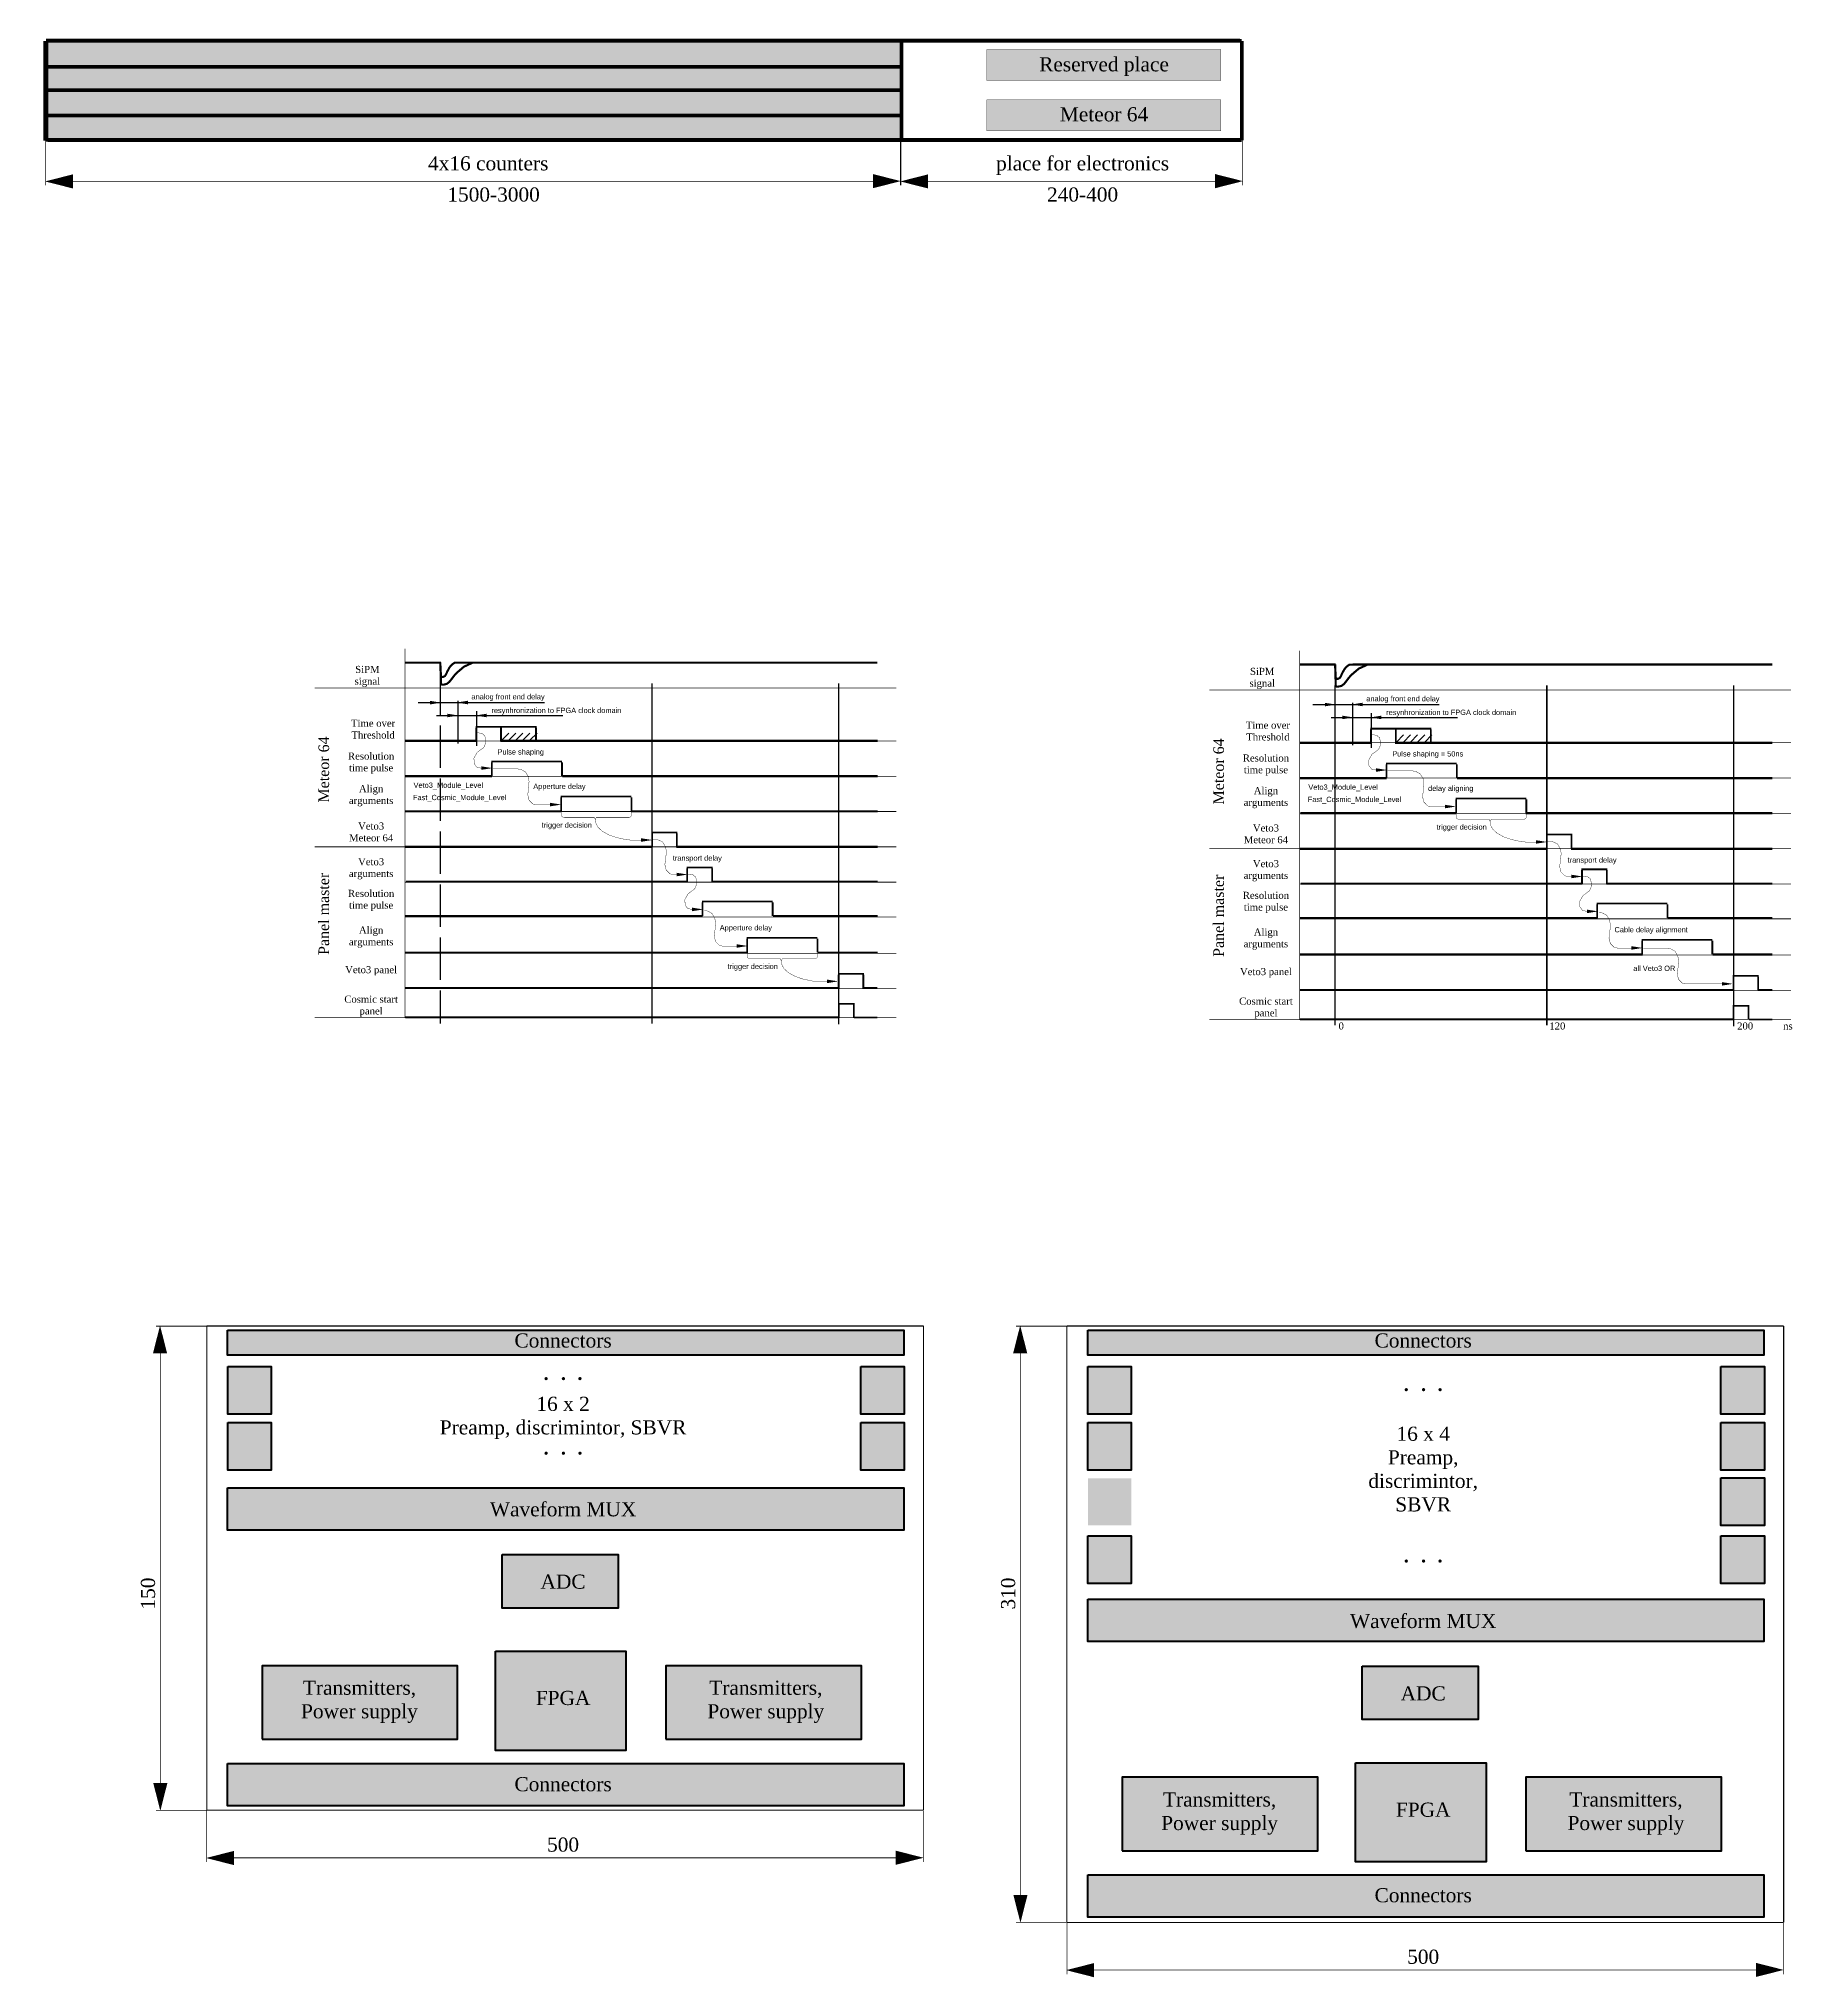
# Model space of a CAD drawing. Header units: millimetres. Extents: x 157 to 1170, y 44 to 592.
# Drawn here: x 673 to 1170, y 44 to 592 of the extents above; entities that cross this region are included whole.
import ezdxf

# ---------------------------------------------------------------- set-up
doc = ezdxf.new("R2010")
doc.units = ezdxf.units.MM
doc.linetypes.add('ACAD_ISO02W100', pattern=[15, 12, -3])
doc.linetypes.add('HIDDEN', pattern=[0.375, 0.25, -0.125])
doc.layers.add('1', color=5, linetype='HIDDEN')
doc.layers.add('2', color=1, linetype='Continuous')

msp = doc.modelspace()

# ---------------------------------------------------------------- hatches: boundary and pattern name
at = {"lineweight": 100}
for color, points in [(2, [(917.5, 591.6), (675.63, 591.6), (675.63, 584.59), (917.5, 584.59)]), (70, [(918.18, 226.71), (726.78, 226.71), (726.78, 219.62), (918.18, 219.62)]), (70, [(1161.64, 219.62), (1161.64, 226.71), (970.25, 226.71), (970.25, 219.62)]), (256, [(816.94, 213.44, 1), (816.94, 212.48, 1)]), (256, [(821.84, 213.44, 1), (821.84, 212.48, 1)]), (256, [(826.52, 213.44, 1), (826.52, 212.48, 1)]), (256, [(1060.41, 210.31, 1), (1060.41, 209.35, 1)]), (256, [(1065.3, 210.31, 1), (1065.3, 209.35, 1)]), (256, [(1069.98, 210.31, 1), (1069.98, 209.35, 1)]), (256, [(816.94, 192.33, 1), (816.94, 191.37, 1)]), (256, [(821.84, 192.33, 1), (821.84, 191.37, 1)]), (256, [(826.52, 192.33, 1), (826.52, 191.37, 1)]), (256, [(1060.41, 161.79, 1), (1060.41, 160.83, 1)]), (256, [(1065.3, 161.79, 1), (1065.3, 160.83, 1)]), (256, [(1069.98, 161.79, 1), (1069.98, 160.83, 1)]), (132, [(918.18, 92.05), (918.18, 104.04), (726.78, 104.04), (726.78, 92.05)]), (132, [(1161.64, 60.49), (1161.64, 72.47), (970.25, 72.47), (970.25, 60.49)])]:
    msp.add_hatch(color=color, dxfattribs=at).paths.add_polyline_path(points)
h = msp.add_hatch(color=3, dxfattribs=at)
h.paths.add_polyline_path([(1007.96, 574.97), (941.66, 574.95), (941.66, 566.18), (1007.96, 566.18)])
h.paths.add_polyline_path([(1007.96, 589.21), (941.66, 589.19), (941.66, 580.41), (1007.96, 580.41)])
h = msp.add_hatch(color=2, dxfattribs=at)
h.paths.add_polyline_path([(917.5, 577.71), (917.5, 584.07), (675.63, 584.07), (675.63, 577.71)])
h.paths.add_polyline_path([(675.63, 577.5), (675.63, 570.7), (917.5, 570.7), (917.5, 577.5)])
h.paths.add_polyline_path([(675.63, 570.46), (675.63, 563.62), (917.5, 563.62), (917.5, 570.46)])
h = msp.add_hatch(color=3, dxfattribs=at)
h.paths.add_polyline_path([(726.81, 202.91), (739.11, 202.91), (739.11, 216.38), (726.81, 216.38)])
h.paths.add_polyline_path([(739.11, 187.06), (739.11, 200.53), (726.81, 200.53), (726.81, 187.06)])
h.paths.add_polyline_path([(906.02, 187.06), (918.31, 187.06), (918.31, 200.53), (906.02, 200.53)])
h.paths.add_polyline_path([(918.31, 202.91), (918.31, 216.38), (906.02, 216.38), (906.02, 202.91)])
h = msp.add_hatch(color=3, dxfattribs=at)
h.paths.add_polyline_path([(982.57, 216.38), (970.28, 216.38), (970.28, 202.91), (982.57, 202.91)])
h.paths.add_polyline_path([(982.57, 200.53), (970.28, 200.53), (970.28, 187.06), (982.57, 187.06)])
h.paths.add_polyline_path([(982.57, 184.76), (970.28, 184.76), (970.28, 171.42), (982.57, 171.42)])
h.paths.add_polyline_path([(982.57, 168.44), (970.28, 168.44), (970.28, 154.98), (982.57, 154.98)])
h.paths.add_polyline_path([(1161.78, 216.38), (1149.48, 216.38), (1149.48, 202.91), (1161.78, 202.91)])
h.paths.add_polyline_path([(1161.78, 200.53), (1149.48, 200.53), (1149.48, 187.06), (1161.78, 187.06)])
h.paths.add_polyline_path([(1161.78, 184.76), (1149.48, 184.76), (1149.48, 171.42), (1161.78, 171.42)])
h.paths.add_polyline_path([(1161.78, 168.44), (1149.48, 168.44), (1149.48, 154.98), (1161.78, 154.98)])
h = msp.add_hatch(color=2, dxfattribs=at)
h.paths.add_polyline_path([(918.18, 170.1), (918.18, 182.09), (726.78, 182.09), (726.78, 170.1)])
h.paths.add_polyline_path([(804.48, 163.16), (804.48, 148.02), (837.32, 148.02), (837.32, 163.16)])
h = msp.add_hatch(color=2, dxfattribs=at)
h.paths.add_polyline_path([(1161.64, 138.54), (1161.64, 150.52), (970.25, 150.52), (970.25, 138.54)])
h.paths.add_polyline_path([(1047.94, 131.6), (1047.94, 116.46), (1080.79, 116.46), (1080.79, 131.6)])
h = msp.add_hatch(color=211, dxfattribs=at)
h.paths.add_polyline_path([(791.9, 110.86), (791.9, 131.68), (736.56, 131.68), (736.56, 110.86)])
h.paths.add_polyline_path([(839.54, 107.7), (839.54, 135.77), (802.58, 135.77), (802.58, 107.7)])
h.paths.add_polyline_path([(850.83, 131.68), (850.83, 110.86), (906.17, 110.86), (906.17, 131.68)])
h = msp.add_hatch(color=211, dxfattribs=at)
h.paths.add_polyline_path([(1035.36, 79.3), (1035.36, 100.11), (980.03, 100.11), (980.03, 79.3)])
h.paths.add_polyline_path([(1083, 76.13), (1083, 104.2), (1046.05, 104.2), (1046.05, 76.13)])
h.paths.add_polyline_path([(1094.29, 100.11), (1094.29, 79.3), (1149.63, 79.3), (1149.63, 100.11)])

# ---------------------------------------------------------------- linework, layer by layer
for p, q in [((806.36, 395.72), (804.36, 393.72)), ((806.36, 393.72), (808.36, 395.72)), ((810.36, 395.72), (808.36, 393.72)), ((810.36, 393.72), (812.36, 395.72)), ((814.36, 395.72), (812.36, 393.72)), ((1059.63, 395.17), (1057.63, 393.17)), ((1059.63, 393.17), (1061.63, 395.17)), ((1063.63, 395.17), (1061.63, 393.17)), ((1063.63, 393.17), (1065.63, 395.17)), ((1067.63, 395.17), (1065.63, 393.17))]:
    msp.add_line(p, q)
for points, const_width in [([(675.17, 591.63), (675.17, 563.38)], 1), ([(675.39, 591.75), (1013.39, 591.75)], 1), ([(675.51, 591.61), (675.51, 563.37)], 1), ([(675.87, 591.66), (1013.86, 591.66)], 1), ([(917.52, 591.63), (917.52, 563.38)], 1), ([(1013.86, 591.66), (1013.86, 563.51)], 1), ([(675.05, 584.32), (917.86, 584.32)], 1), ([(675.05, 577.71), (917.86, 577.71)], 1), ([(675.05, 570.55), (917.86, 570.55)], 1), ([(941.66, 574.95), (1007.96, 574.97), (1007.96, 566.18), (941.66, 566.18), (941.66, 574.95)], 0.1), ([(675.32, 565.19), (675.32, 550.72)], 0.2), ([(917.25, 565.19), (917.25, 550.72)], 0.2), ([(917.37, 565.19), (917.37, 550.72)], 0.2), ([(1014.1, 565.19), (1014.1, 550.72)], 0.2), ([(675.39, 563.64), (1013.39, 563.64)], 1), ([(675.87, 563.51), (1013.86, 563.51)], 1), ([(911.16, 551.93), (677, 551.93)], 0.2), ([(1008.06, 551.93), (919.05, 551.93)], 0.2), ([(1134.27, 334.83), (1127.5, 334.83)], 0.1), ([(1143.47, 324.7), (1150.71, 324.7)], 0.1), ([(720.97, 227.81), (706.5, 227.81)], 0.2), ([(707.72, 97.68), (707.72, 226.13)], 0.2), ([(964.44, 227.81), (949.97, 227.81)], 0.2), ([(951.18, 63.52), (951.18, 226.13)], 0.2), ([(720.97, 90.69), (706.5, 90.69)], 0.2), ([(720.87, 90.57), (720.87, 76.1)], 0.2), ([(923.7, 90.57), (923.7, 76.1)], 0.2), ([(916.87, 77.31), (722.56, 77.31)], 0.2), ([(964.44, 59.02), (949.97, 59.02)], 0.2), ([(964.34, 58.82), (964.34, 44.35)], 0.2), ([(1167.17, 58.82), (1167.17, 44.35)], 0.2), ([(1160.34, 45.56), (966.02, 45.56)], 0.2)]:
    msp.add_lwpolyline(points, dxfattribs=dict(at, const_width=const_width))
for points in [[(675.63, 591.6), (917.5, 591.6), (917.5, 584.51), (675.63, 584.51)], [(675.63, 584.59), (917.5, 584.59), (917.5, 577.51), (675.63, 577.51)], [(675.63, 577.71), (917.5, 577.71), (917.5, 570.62), (675.63, 570.62)], [(675.63, 570.7), (917.5, 570.7), (917.5, 563.62), (675.63, 563.62)], [(726.81, 216.38), (739.11, 216.38), (739.11, 202.91), (726.81, 202.91)], [(906.02, 216.38), (918.31, 216.38), (918.31, 202.91), (906.02, 202.91)], [(970.28, 216.38), (982.57, 216.38), (982.57, 202.91), (970.28, 202.91)], [(1149.48, 216.38), (1161.78, 216.38), (1161.78, 202.91), (1149.48, 202.91)], [(726.81, 200.53), (739.11, 200.53), (739.11, 187.06), (726.81, 187.06)], [(906.02, 200.53), (918.31, 200.53), (918.31, 187.06), (906.02, 187.06)], [(970.28, 200.53), (982.57, 200.53), (982.57, 187.06), (970.28, 187.06)], [(1149.48, 200.53), (1161.78, 200.53), (1161.78, 187.06), (1149.48, 187.06)], [(1149.48, 184.88), (1161.78, 184.88), (1161.78, 171.42), (1149.48, 171.42)], [(970.28, 168.44), (982.57, 168.44), (982.57, 154.98), (970.28, 154.98)], [(1149.48, 168.44), (1161.78, 168.44), (1161.78, 154.98), (1149.48, 154.98)]]:
    msp.add_lwpolyline(points, close=True, dxfattribs=at)
at = {"color": 3, "lineweight": 100, "const_width": 0.1}
msp.add_lwpolyline([(941.66, 589.19), (1007.96, 589.21), (1007.96, 580.41), (941.66, 580.41), (941.66, 589.19)], dxfattribs=at)
at = {"lineweight": 100}
for points in [[(683, 551.87, 4, 0.1, 0), (675.33, 551.87, 0.1, 0.1, 0)], [(909.46, 551.95, 4, 0.1, 0), (917.13, 551.95, 0.1, 0.1, 0)], [(925.06, 551.87, 4, 0.1, 0), (917.39, 551.87, 0.1, 0.1, 0)], [(1006.31, 551.95, 4, 0.1, 0), (1013.98, 551.95, 0.1, 0.1, 0)], [(707.66, 220.13, 4, 0.1, 0), (707.66, 227.8, 0.1, 0.1, 0)], [(951.13, 220.13, 4, 0.1, 0), (951.13, 227.8, 0.1, 0.1, 0)], [(707.74, 98.48, 4, 0.1, 0), (707.74, 90.81, 0.1, 0.1, 0)], [(728.56, 77.26, 4, 0.1, 0), (720.89, 77.26, 0.1, 0.1, 0)], [(915.92, 77.33, 4, 0.1, 0), (923.59, 77.33, 0.1, 0.1, 0)], [(951.2, 66.8, 4, 0.1, 0), (951.2, 59.13, 0.1, 0.1, 0)], [(972.02, 45.51, 4, 0.1, 0), (964.35, 45.51, 0.1, 0.1, 0)], [(1159.38, 45.58, 4, 0.1, 0), (1167.05, 45.58, 0.1, 0.1, 0)]]:
    msp.add_lwpolyline(points, format="xyseb", dxfattribs=at)
for points, const_width in [([(776.97, 315.13), (776.97, 419.56)], 0.2), ([(1030.25, 314.58), (1030.25, 419.01)], 0.2), ([(751.42, 408.46), (916.04, 408.46)], 0.2), ([(1004.7, 407.91), (1169.32, 407.91)], 0.2), ([(797.19, 395.82), (798.72, 395.65), (799.6, 394.92), (799.91, 393.04), (799.29, 391.61), (797.43, 390.24), (796.51, 388.61), (796.58, 387.05), (797.3, 386.05), (798.45, 385.8), (799.75, 385.8)], 0.1), ([(1050.47, 395.27), (1052, 395.1), (1052.88, 394.37), (1053.19, 392.49), (1052.57, 391.06), (1050.71, 389.69), (1049.79, 388.06), (1049.86, 386.5), (1050.58, 385.5), (1051.73, 385.25), (1053.03, 385.25)], 0.1), ([(776.97, 393.5), (916.04, 393.5)], 0.2), ([(1030.25, 392.95), (1169.32, 392.95)], 0.2), ([(808.9, 385.56), (809.99, 385.32), (811.09, 384.69), (811.9, 383.35), (812.11, 382.07), (812.01, 380.25), (811.74, 378.27), (812.11, 376.72), (813.18, 375.64), (814.09, 375.43), (818.11, 375.43)], 0.1), ([(1062.18, 385.01), (1063.27, 384.77), (1064.37, 384.14), (1065.18, 382.8), (1065.39, 381.52), (1065.28, 379.7), (1065.02, 377.72), (1065.39, 376.17), (1066.46, 375.09), (1067.37, 374.88), (1071.38, 374.88)], 0.1), ([(776.97, 383.5), (916.04, 383.5)], 0.2), ([(1030.25, 382.95), (1169.32, 382.95)], 0.2), ([(776.97, 373.5), (916.04, 373.5)], 0.2), ([(830.85, 371.29), (830.86, 371.29), (831.08, 370.03), (831.66, 369), (832.81, 367.94), (834.78, 366.84), (836.92, 366.12), (839.57, 365.54), (841.49, 365.35), (842.87, 365.4), (843.94, 365.4)], 0.1), ([(1030.25, 372.95), (1169.32, 372.95)], 0.2), ([(1084.13, 370.74), (1084.14, 370.74), (1084.35, 369.48), (1084.93, 368.45), (1086.09, 367.39), (1088.06, 366.29), (1090.2, 365.57), (1092.85, 364.99), (1094.77, 364.8), (1096.14, 364.85), (1097.22, 364.85)], 0.1), ([(751.42, 363.5), (916.04, 363.5)], 0.2), ([(846.99, 365.69), (848.53, 365.52), (849.91, 364.9), (850.71, 363.56), (850.98, 362.27), (850.82, 360.45), (850.55, 358.47), (850.93, 356.92), (852, 355.85), (852.91, 355.64), (853.98, 355.64)], 0.1), ([(1004.7, 362.95), (1169.32, 362.95)], 0.2), ([(1100.27, 365.14), (1101.8, 364.97), (1103.19, 364.35), (1103.99, 363.01), (1104.26, 361.72), (1104.1, 359.9), (1103.83, 357.92), (1104.2, 356.37), (1105.28, 355.3), (1106.19, 355.09), (1107.26, 355.09)], 0.1), ([(776.97, 353.5), (916.04, 353.5)], 0.2), ([(856.9, 355.81), (858.43, 355.64), (859.31, 354.91), (859.62, 353.04), (859, 351.6), (857.14, 350.23), (856.22, 348.61), (856.28, 347.05), (857.01, 346.05), (858.15, 345.8), (859.45, 345.8)], 0.1), ([(1030.25, 352.95), (1169.32, 352.95)], 0.2), ([(1110.18, 355.26), (1111.71, 355.09), (1112.59, 354.36), (1112.9, 352.49), (1112.27, 351.05), (1110.42, 349.68), (1109.5, 348.06), (1109.56, 346.5), (1110.29, 345.5), (1111.43, 345.25), (1112.73, 345.25)], 0.1), ([(776.97, 343.67), (916.04, 343.67)], 0.2), ([(861.68, 345.53), (862.76, 345.29), (863.87, 344.66), (864.68, 343.32), (864.89, 342.04), (864.78, 340.22), (864.52, 338.24), (864.89, 336.69), (865.96, 335.62), (866.87, 335.4), (870.88, 335.4)], 0.1), ([(1030.25, 343.12), (1169.32, 343.12)], 0.2), ([(1114.96, 344.98), (1116.04, 344.74), (1117.15, 344.11), (1117.95, 342.77), (1118.17, 341.49), (1118.06, 339.67), (1117.79, 337.69), (1118.17, 336.14), (1119.24, 335.07), (1120.15, 334.85), (1124.16, 334.85)], 0.1), ([(1134.27, 334.83), (1135.36, 334.58), (1136.46, 333.96), (1137.27, 332.62), (1137.48, 331.34), (1137.37, 329.52), (1137.11, 327.53), (1137.48, 325.98), (1138.55, 324.91), (1139.46, 324.7), (1143.47, 324.7)], 0.1), ([(777.16, 333.39), (916.04, 333.39)], 0.2), ([(883.49, 331.27), (883.5, 331.27), (883.72, 330.02), (884.3, 328.99), (885.46, 327.93), (887.42, 326.83), (889.56, 326.1), (892.21, 325.53), (894.13, 325.34), (895.51, 325.39), (896.58, 325.39)], 0.1), ([(1030.44, 332.84), (1169.32, 332.84)], 0.2), ([(776.95, 323.39), (916.04, 323.39)], 0.2), ([(1030.23, 322.84), (1169.32, 322.84)], 0.2), ([(751.42, 315.15), (916.04, 315.15)], 0.2), ([(1004.7, 314.6), (1169.32, 314.6)], 0.2)]:
    msp.add_lwpolyline(points, dxfattribs=dict(const_width=const_width))
for points in [[(784.09, 404.32, 1, 0.1, 0), (786.95, 404.32, 0.1, 0.1, 0)], [(789, 400.68, 1, 0.1, 0), (791.86, 400.68, 0.1, 0.1, 0)], [(794.8, 404.35, 1, 0.1, 0), (791.94, 404.35, 0.1, 0.1, 0)], [(800.1, 400.68, 1, 0.1, 0), (797.24, 400.68, 0.1, 0.1, 0)], [(1037.37, 403.77, 1, 0.1, 0), (1040.23, 403.77, 0.1, 0.1, 0)], [(1042.28, 400.13, 1, 0.1, 0), (1045.14, 400.13, 0.1, 0.1, 0)], [(1048.07, 403.8, 1, 0.1, 0), (1045.21, 403.8, 0.1, 0.1, 0)], [(1053.38, 400.13, 1, 0.1, 0), (1050.52, 400.13, 0.1, 0.1, 0)], [(798.56, 385.79, 1, 0.1, 0), (801.42, 385.79, 0.1, 0.1, 0)], [(1051.84, 385.24, 1, 0.1, 0), (1054.7, 385.24, 0.1, 0.1, 0)], [(818.07, 375.46, 1, 0.1, 0), (820.93, 375.46, 0.1, 0.1, 0)], [(1071.35, 374.91, 1, 0.1, 0), (1074.21, 374.91, 0.1, 0.1, 0)], [(843.82, 365.43, 1, 0.1, 0), (846.68, 365.43, 0.1, 0.1, 0)], [(1097.1, 364.88, 1, 0.1, 0), (1099.96, 364.88, 0.1, 0.1, 0)], [(853.86, 355.66, 1, 0.1, 0), (856.72, 355.66, 0.1, 0.1, 0)], [(1107.14, 355.11, 1, 0.1, 0), (1110, 355.11, 0.1, 0.1, 0)], [(858.27, 345.78, 1, 0.1, 0), (861.13, 345.78, 0.1, 0.1, 0)], [(1111.55, 345.23, 1, 0.1, 0), (1114.41, 345.23, 0.1, 0.1, 0)], [(870.85, 335.43, 1, 0.1, 0), (873.71, 335.43, 0.1, 0.1, 0)], [(1124.13, 334.88, 1, 0.1, 0), (1126.99, 334.88, 0.1, 0.1, 0)], [(896.46, 325.42, 1, 0.1, 0), (899.32, 325.42, 0.1, 0.1, 0)], [(1149.74, 324.71, 1, 0.1, 0), (1152.6, 324.71, 0.1, 0.1, 0)]]:
    msp.add_lwpolyline(points, format="xyseb")
at = {"linetype": 'ByBlock', "const_width": 0.1}
for points in [[(808.9, 385.54), (801.88, 385.54)], [(1062.18, 384.99), (1055.16, 384.99)], [(821.23, 373.46), (821.23, 372.48), (821.39, 372.09), (821.66, 371.93), (822.13, 371.85), (830.58, 371.85), (830.86, 371.27), (831.17, 371.85), (840.47, 371.85), (840.81, 371.97), (841.02, 372.22), (841.11, 372.61), (841.11, 373.52)], [(1074.51, 372.91), (1074.51, 371.93), (1074.67, 371.54), (1074.94, 371.38), (1075.41, 371.3), (1083.86, 371.3), (1084.14, 370.72), (1084.45, 371.3), (1093.75, 371.3), (1094.09, 371.42), (1094.3, 371.67), (1094.39, 372.06), (1094.39, 372.97)], [(873.87, 333.45), (873.87, 332.47), (874.03, 332.08), (874.3, 331.92), (874.78, 331.84), (883.22, 331.84), (883.51, 331.25), (883.81, 331.83), (893.11, 331.83), (893.46, 331.95), (893.66, 332.2), (893.75, 332.59), (893.75, 333.51)]]:
    msp.add_lwpolyline(points, dxfattribs=at)
at = {"color": 5, "lineweight": 100, "const_width": 0.3}
for points in [[(720.89, 90.78), (720.89, 227.86)], [(720.89, 227.86), (923.77, 227.86)], [(923.77, 227.86), (923.77, 90.78)], [(964.36, 227.86), (1167.24, 227.86)], [(964.36, 59.03), (964.36, 227.86)], [(1167.24, 227.86), (1167.24, 59.03)], [(923.77, 90.78), (720.89, 90.78)], [(1167.24, 59.03), (964.36, 59.03)]]:
    msp.add_lwpolyline(points, dxfattribs=at)
at = {"color": 70, "lineweight": 100}
for points in [[(726.78, 226.71), (918.18, 226.71), (918.18, 219.62), (726.78, 219.62)], [(970.25, 226.71), (1161.64, 226.71), (1161.64, 219.62), (970.25, 219.62)]]:
    msp.add_lwpolyline(points, close=True, dxfattribs=at)
at = {"color": 2, "lineweight": 100}
for points in [[(726.78, 182.09), (918.18, 182.09), (918.18, 170.1), (726.78, 170.1)], [(804.48, 163.16), (837.32, 163.16), (837.32, 148.02), (804.48, 148.02)], [(970.25, 150.52), (1161.64, 150.52), (1161.64, 138.54), (970.25, 138.54)], [(1047.94, 131.6), (1080.79, 131.6), (1080.79, 116.46), (1047.94, 116.46)]]:
    msp.add_lwpolyline(points, close=True, dxfattribs=at)
at = {"color": 211, "lineweight": 100}
for points in [[(802.58, 135.77), (839.54, 135.77), (839.54, 107.7), (802.58, 107.7)], [(736.56, 110.86), (791.9, 110.86), (791.9, 131.68), (736.56, 131.68)], [(850.83, 110.86), (906.17, 110.86), (906.17, 131.68), (850.83, 131.68)], [(980.03, 79.3), (1035.36, 79.3), (1035.36, 100.11), (980.03, 100.11)], [(1046.05, 104.2), (1083, 104.2), (1083, 76.13), (1046.05, 76.13)], [(1094.29, 79.3), (1149.63, 79.3), (1149.63, 100.11), (1094.29, 100.11)]]:
    msp.add_lwpolyline(points, close=True, dxfattribs=at)
at = {"color": 132, "lineweight": 100}
for points in [[(726.78, 104.04), (918.18, 104.04), (918.18, 92.05), (726.78, 92.05)], [(970.25, 72.47), (1161.64, 72.47), (1161.64, 60.49), (970.25, 60.49)]]:
    msp.add_lwpolyline(points, close=True, dxfattribs=at)
at = {"layer": '1', "linetype": 'ACAD_ISO02W100'}
for p, q in [((786.97, 412.86), (786.97, 313.48)), ((791.91, 404.79), (791.91, 392.06)), ((797.24, 401.93), (797.24, 392.06)), ((1045.19, 404.24), (1045.19, 391.51)), ((1050.52, 401.38), (1050.52, 391.51))]:
    msp.add_line(p, q, dxfattribs=at)
at = {"layer": '1', "linetype": 'ByBlock'}
for p, q in [((780.71, 404.32), (816.46, 404.32)), ((785.87, 400.66), (821.66, 400.66)), ((1033.99, 403.77), (1069.74, 403.77)), ((1039.15, 400.11), (1074.94, 400.11))]:
    msp.add_line(p, q, dxfattribs=at)
at = {"layer": '1', "linetype": 'ACAD_ISO02W100', "const_width": 0.4}
for points in [[(846.93, 409.8), (846.93, 313.48)], [(899.77, 409.8), (899.77, 313.28)], [(1040.24, 409.25), (1040.24, 312.93)], [(1100.21, 409.25), (1100.21, 312.93)], [(1153.05, 409.25), (1153.05, 312.73)]]:
    msp.add_lwpolyline(points, dxfattribs=at)
at = {"layer": '2'}
for points, const_width in [([(777.07, 415.65), (787.17, 415.65)], 0.6), ([(791.93, 415.65), (798.04, 415.65)], 0.6), ([(797.13, 415.65), (910.74, 415.65)], 0.6), ([(1030.34, 415.1), (1040.45, 415.1)], 0.6), ([(1045.21, 415.1), (1051.31, 415.1)], 0.6), ([(1050.41, 415.1), (1164.02, 415.1)], 0.6), ([(796.97, 397.5), (804.32, 397.5)], 0.5), ([(797.13, 393.38), (797.13, 397.27)], 0.5), ([(803.82, 397.5), (814.24, 397.5)], 0.5), ([(804.16, 393.38), (804.16, 397.27)], 0.5), ([(814.08, 393.38), (814.08, 397.27)], 0.5), ([(1050.25, 396.95), (1057.6, 396.95)], 0.5), ([(1050.41, 392.83), (1050.41, 396.72)], 0.5), ([(1057.1, 396.95), (1067.52, 396.95)], 0.5), ([(1057.44, 392.83), (1057.44, 396.72)], 0.5), ([(1067.36, 392.83), (1067.36, 396.72)], 0.5), ([(776.97, 393.5), (797.24, 393.5)], 0.6), ([(803.96, 393.5), (910.77, 393.5)], 0.6), ([(1030.25, 392.95), (1050.52, 392.95)], 0.6), ([(1057.24, 392.95), (1164.05, 392.95)], 0.6), ([(801.41, 387.66), (821.42, 387.66)], 0.5), ([(801.57, 383.54), (801.57, 387.44)], 0.5), ([(821.45, 383.54), (821.45, 387.44)], 0.5), ([(1054.69, 387.11), (1074.7, 387.11)], 0.5), ([(1054.84, 382.99), (1054.84, 386.89)], 0.5), ([(1074.73, 382.99), (1074.73, 386.89)], 0.5), ([(776.99, 383.5), (801.62, 383.5)], 0.6), ([(821.52, 383.5), (910.77, 383.5)], 0.6), ([(1030.27, 382.95), (1054.9, 382.95)], 0.6), ([(1074.8, 382.95), (1164.05, 382.95)], 0.6), ([(777.1, 373.57), (821.24, 373.57)], 0.6), ([(821.07, 377.73), (841.08, 377.73)], 0.5), ([(821.23, 373.61), (821.23, 377.51)], 0.5), ([(840.94, 373.57), (910.77, 373.57)], 0.6), ([(841.11, 373.61), (841.11, 377.51)], 0.5), ([(1030.38, 373.02), (1074.52, 373.02)], 0.6), ([(1074.35, 377.18), (1094.36, 377.18)], 0.5), ([(1074.51, 373.06), (1074.51, 376.96)], 0.5), ([(1094.22, 373.02), (1164.05, 373.02)], 0.6), ([(1094.39, 373.06), (1094.39, 376.96)], 0.5), ([(846.75, 367.55), (854.1, 367.55)], 0.5), ([(776.97, 363.5), (847.03, 363.5)], 0.6), ([(846.94, 363.43), (846.94, 367.33)], 0.5), ([(853.79, 363.5), (910.77, 363.5)], 0.6), ([(853.94, 363.43), (853.94, 367.33)], 0.5), ([(1030.25, 362.95), (1100.31, 362.95)], 0.6), ([(1100.02, 367), (1107.38, 367)], 0.5), ([(1100.22, 362.88), (1100.22, 366.78)], 0.5), ([(1107.07, 362.95), (1164.05, 362.95)], 0.6), ([(1107.21, 362.88), (1107.21, 366.78)], 0.5), ([(856.72, 357.67), (864.07, 357.67)], 0.5), ([(856.88, 353.55), (856.88, 357.45)], 0.5), ([(863.91, 353.55), (863.91, 357.45)], 0.5), ([(1110, 357.12), (1117.35, 357.12)], 0.5), ([(1110.15, 353), (1110.15, 356.9)], 0.5), ([(1117.19, 353), (1117.19, 356.9)], 0.5), ([(777.27, 353.62), (856.98, 353.62)], 0.6), ([(863.77, 353.62), (910.77, 353.62)], 0.6), ([(1030.55, 353.07), (1110.26, 353.07)], 0.6), ([(1117.04, 353.07), (1164.05, 353.07)], 0.6), ([(861.02, 348.02), (881.04, 348.02)], 0.5), ([(861.18, 343.9), (861.18, 347.8)], 0.5), ([(881.07, 343.9), (881.07, 347.8)], 0.5), ([(1114.3, 347.47), (1134.32, 347.47)], 0.5), ([(1114.46, 343.35), (1114.46, 347.25)], 0.5), ([(1134.34, 343.35), (1134.34, 347.25)], 0.5), ([(776.86, 343.86), (861.27, 343.86)], 0.6), ([(881.14, 343.86), (910.77, 343.86)], 0.6), ([(1030.14, 343.31), (1114.55, 343.31)], 0.6), ([(1134.42, 343.31), (1164.05, 343.31)], 0.6), ([(873.73, 337.74), (893.74, 337.74)], 0.5), ([(873.88, 333.62), (873.88, 337.51)], 0.5), ([(893.77, 333.62), (893.77, 337.51)], 0.5), ([(1127, 337.19), (1147.02, 337.19)], 0.5), ([(1127.16, 333.07), (1127.16, 336.96)], 0.5), ([(1147.05, 333.07), (1147.05, 336.96)], 0.5), ([(776.97, 333.57), (874.08, 333.57)], 0.6), ([(893.84, 333.57), (910.77, 333.57)], 0.6), ([(1030.25, 333.02), (1127.36, 333.02)], 0.6), ([(1147.12, 333.02), (1164.05, 333.02)], 0.6), ([(776.97, 323.51), (899.87, 323.51)], 0.6), ([(899.53, 327.56), (906.88, 327.56)], 0.5), ([(899.74, 323.44), (899.74, 327.34)], 0.5), ([(906.58, 323.51), (910.74, 323.51)], 0.6), ([(906.72, 323.44), (906.72, 327.34)], 0.5), ([(1152.81, 327.01), (1160.16, 327.01)], 0.5), ([(1153.02, 322.89), (1153.02, 326.79)], 0.5), ([(1160, 322.89), (1160, 326.79)], 0.5), ([(1030.25, 322.96), (1153.15, 322.96)], 0.6), ([(1159.86, 322.96), (1164.02, 322.96)], 0.6), ([(899.81, 315.21), (777.05, 315.21)], 0.6), ([(904.13, 315.2), (910.74, 315.2)], 0.5), ([(1153.09, 314.66), (1030.33, 314.66)], 0.6), ([(1157.41, 314.65), (1164.02, 314.65)], 0.5)]:
    msp.add_lwpolyline(points, dxfattribs=dict(at, const_width=const_width))
at = {"layer": '2', "linetype": 'ByBlock', "const_width": 0.6}
for points in [[(786.99, 415.75), (787.17, 409.66), (787.45, 409.39), (787.81, 409.39), (788.8, 409.61), (789.52, 410.16), (790.11, 410.89), (791.01, 412.07), (791.74, 412.84), (793.69, 414.5), (796.05, 415.58)], [(786.99, 415.6), (787.17, 411.87), (787.45, 411.6), (787.81, 411.6), (788.27, 411.82), (788.63, 412.37), (788.95, 413.1), (789.59, 414.28), (790.23, 415.05), (791, 415.6), (792.14, 415.65)], [(1040.27, 415.2), (1040.45, 409.11), (1040.73, 408.84), (1041.09, 408.84), (1042.08, 409.06), (1042.8, 409.61), (1043.39, 410.34), (1044.29, 411.52), (1045.02, 412.29), (1046.97, 413.95), (1049.33, 415.03)], [(1040.27, 415.05), (1040.45, 411.32), (1040.73, 411.05), (1041.09, 411.05), (1041.55, 411.27), (1041.91, 411.82), (1042.23, 412.55), (1042.87, 413.73), (1043.51, 414.5), (1044.28, 415.05), (1045.42, 415.1)]]:
    msp.add_lwpolyline(points, dxfattribs=at)
at = {"layer": '2', "linetype": 'Continuous', "const_width": 0.5}
for points in [[(899.77, 319.28), (899.77, 315.28)], [(899.77, 319.05), (903.77, 319.05)], [(904.04, 319.28), (904.04, 315.28)], [(1153.05, 318.73), (1153.05, 314.73)], [(1153.05, 318.5), (1157.05, 318.5)], [(1157.31, 318.73), (1157.31, 314.73)]]:
    msp.add_lwpolyline(points, dxfattribs=at)

# ---------------------------------------------------------------- texts
for s, insert, char_height, width, attachment_point in [('{\\fTimes New Roman|b0|i0|c0|p18;Reserved place}', (974.86, 587.02), 4, 36.5021, 2), ('{\\fTimes New Roman|b0|i0|c0|p18;Meteor 64}', (974.86, 572.87), 4, 36.5021, 2), ('{\\fTimes New Roman|b0|i0|c0|p18;4x16 counters}', (800.55, 558.99), 4, 48.0657, 2), ('{\\fTimes New Roman|b0|i0|c0|p18;place for electronics}', (968.79, 558.99), 4, 48.0657, 2), ('{\\fTimes New Roman|b0|i0|c0|p18;1500-3000}', (802.07, 550.16), 4, 48.0657, 2), ('{\\fTimes New Roman|b0|i0|c0|p18;240-400}', (968.79, 550.16), 4, 48.0657, 2), ('{\\fTimes New Roman|b0|i0|c0|p18;SiPM\\Psignal}', (766.35, 414.73), 2, 8.726, 2), ('{\\fTimes New Roman|b0|i0|c0|p18;SiPM\\Psignal}', (1019.63, 414.18), 2, 8.726, 2), ('{\\fArial|b0|i0|c0|p34;analog front end delay}', (795.8, 406.75), 1.5, 20.9758, 1), ('{\\fArial|b0|i0|c0|p34;analog front end delay}', (1049.08, 406.2), 1.5, 20.9758, 1), ('{\\fArial|b0|i0|c0|p34;resynhronization to FPGA clock domain}', (801.45, 402.87), 1.5, 38.9332, 1), ('{\\fArial|b0|i0|c0|p34;resynhronization to FPGA clock domain}', (1054.73, 402.32), 1.5, 38.9332, 1), ('{\\fTimes New Roman|b0|i0|c0|p18;Time over Threshold}', (767.97, 399.5), 2, 13.569, 2), ('{\\fTimes New Roman|b0|i0|c0|p18;Time over Threshold}', (1021.25, 398.95), 2, 13.569, 2), ('{\\fTimes New Roman|b0|i0|c0|p18;Resolution time pulse}', (767.41, 390.2), 2, 17.4799, 2), ('{\\fArial|b0|i0|c0|p34;Pulse shaping}', (803.17, 391.13), 1.5, 38.9332, 1), ('{\\fTimes New Roman|b0|i0|c0|p18;Resolution time pulse}', (1020.69, 389.65), 2, 17.4799, 2), ('{\\fArial|b0|i0|c0|p34;Pulse shaping = 50ns}', (1056.45, 390.58), 1.5, 38.9332, 1), ('{\\fTimes New Roman|b0|i0|c0|p18;Align arguments}', (767.41, 380.96), 2, 14.9762, 2), ('{\\fArial|b0|i0|c0|p34;Veto3_Module_Level}', (779.41, 381.7), 1.5, 21.6196, 1), ('{\\fArial|b0|i0|c0|p34;Apperture delay}', (813.31, 381.38), 1.5, 21.6196, 1), ('{\\fTimes New Roman|b0|i0|c0|p18;Align arguments}', (1020.69, 380.41), 2, 14.9762, 2), ('{\\fArial|b0|i0|c0|p34;Veto3_Module_Level}', (1032.69, 381.15), 1.5, 21.6196, 1), ('{\\fArial|b0|i0|c0|p34;delay aligning}', (1066.59, 380.83), 1.5, 21.6196, 1), ('{\\fArial|b0|i0|c0|p34;Fast_Cosmic_Module_Level}', (779.25, 378.22), 1.5, 21.6196, 1), ('{\\fArial|b0|i0|c0|p34;Fast_Cosmic_Module_Level}', (1032.53, 377.67), 1.5, 21.6196, 1), ('{\\fTimes New Roman|b0|i0|c0|p18;Veto3 Meteor 64}', (767.41, 370.39), 2, 16.2452, 2), ('{\\fArial|b0|i0|c0|p34;trigger decision}', (815.7, 370.42), 1.5, 14.3397, 1), ('{\\fTimes New Roman|b0|i0|c0|p18;Veto3 Meteor 64}', (1020.69, 369.84), 2, 16.2452, 2), ('{\\fArial|b0|i0|c0|p34;trigger decision}', (1068.98, 369.87), 1.5, 14.3397, 1), ('{\\fTimes New Roman|b0|i0|c0|p18;Veto3 arguments}', (767.41, 360.29), 2, 13.0852, 2), ('{\\fArial|b0|i0|c0|p34;transport delay}', (852.82, 361.07), 1.5, 15.4877, 1), ('{\\fTimes New Roman|b0|i0|c0|p18;Veto3 arguments}', (1020.69, 359.74), 2, 13.0852, 2), ('{\\fArial|b0|i0|c0|p34;transport delay}', (1106.09, 360.52), 1.5, 15.4877, 1), ('{\\fTimes New Roman|b0|i0|c0|p18;Resolution time pulse}', (767.41, 351.33), 2, 17.4799, 2), ('{\\fTimes New Roman|b0|i0|c0|p18;Resolution time pulse}', (1020.69, 350.78), 2, 17.4799, 2), ('{\\fTimes New Roman|b0|i0|c0|p18;Align arguments}', (767.41, 340.94), 2, 14.9762, 2), ('{\\fArial|b0|i0|c0|p34;Apperture delay}', (866.08, 341.35), 1.5, 21.6196, 1), ('{\\fTimes New Roman|b0|i0|c0|p18;Align arguments}', (1020.69, 340.39), 2, 14.9762, 2), ('{\\fArial|b0|i0|c0|p34;Cable delay alignment}', (1119.36, 340.8), 1.5, 21.6196, 1), ('{\\fTimes New Roman|b0|i0|c0|p18;Veto3 panel}', (767.41, 329.73), 2, 19.7347, 2), ('{\\fArial|b0|i0|c0|p34;trigger decision}', (868.34, 330.41), 1.5, 14.3397, 1), ('{\\fTimes New Roman|b0|i0|c0|p18;Veto3 panel}', (1020.69, 329.18), 2, 19.7347, 2), ('{\\fArial|b0|i0|c0|p34;all Veto3 OR}', (1124.68, 329.86), 1.5, 12.6313, 1), ('{\\fTimes New Roman|b0|i0|c0|p18;Cosmic start panel}', (767.41, 321.38), 2, 19.7347, 2), ('{\\fTimes New Roman|b0|i0|c0|p18;Cosmic start panel}', (1020.69, 320.83), 2, 19.7347, 2), ('{\\fTimes New Roman|b0|i0|c204|p18;0}', (1042.01, 313.79), 2, 2.4658, 2), ('{\\fTimes New Roman|b0|i0|c0|p18;120}', (1103.18, 313.79), 2, 2.4658, 2), ('{\\fTimes New Roman|b0|i0|c0|p18;200}', (1156.33, 313.79), 2, 2.4658, 2), ('{\\fTimes New Roman|b0|i0|c0|p18;ns}', (1168.43, 313.79), 2, 2.4658, 2), ('{\\fTimes New Roman|b0|i0|c0|p18;Connectors}', (821.74, 225.76), 4, 19.7347, 2), ('{\\fTimes New Roman|b0|i0|c0|p18;Connectors}', (1065.2, 225.76), 4, 19.7347, 2), ('{\\fTimes New Roman|b0|i0|c0|p18;16 x 2\\PPreamp, discrimintor, SBVR}', (821.74, 207.83), 4, 105.714, 2), ('{\\fTimes New Roman|b0|i0|c0|p18;16 x 4\\PPreamp, discrimintor,\\PSBVR}', (1065.2, 199.36), 4, 48.0657, 2), ('{\\fTimes New Roman|b0|i0|c0|p18;Waveform MUX}', (821.74, 177.98), 4, 48.0657, 2), ('{\\fTimes New Roman|b0|i0|c0|p18;ADC}', (821.74, 157.49), 4, 48.0657, 2), ('{\\fTimes New Roman|b0|i0|c0|p18;Waveform MUX}', (1065.2, 146.35), 4, 48.0657, 2), ('{\\fTimes New Roman|b0|i0|c204|p18;Transmitters,\\PPower supply}', (764.11, 127.47), 4, 48.0657, 2), ('{\\fTimes New Roman|b0|i0|c204|p18;Transmitters,\\PPower supply}', (879.13, 127.47), 4, 48.0657, 2), ('{\\fTimes New Roman|b0|i0|c0|p18;FPGA}', (821.74, 124.57), 4, 48.0657, 2), ('{\\fTimes New Roman|b0|i0|c0|p18;ADC}', (1065.2, 125.86), 4, 48.0657, 2), ('{\\fTimes New Roman|b0|i0|c0|p18;Connectors}', (821.74, 100.16), 4, 19.7347, 2), ('{\\fTimes New Roman|b0|i0|c0|p18;Transmitters,\\PPower supply}', (1007.58, 95.83), 4, 48.0657, 2), ('{\\fTimes New Roman|b0|i0|c204|p18;Transmitters,\\PPower supply}', (1122.6, 95.83), 4, 48.0657, 2), ('{\\fTimes New Roman|b0|i0|c0|p18;FPGA}', (1065.2, 92.94), 4, 48.0657, 2), ('{\\fTimes New Roman|b0|i0|c0|p18;500}', (821.74, 83.06), 4, 48.0657, 2), ('{\\fTimes New Roman|b0|i0|c0|p18;Connectors}', (1065.2, 68.73), 4, 19.7347, 2), ('{\\fTimes New Roman|b0|i0|c0|p18;500}', (1065.2, 51.31), 4, 48.0657, 2)]:
    msp.add_mtext(s, dxfattribs=dict(insert=insert, char_height=char_height, width=width, attachment_point=attachment_point))
at = {"attachment_point": 2, "rotation": 90}
for s, insert, char_height, width in [('{\\fTimes New Roman|b0|i0|c0|p18;Meteor 64}', (752.51, 385.4), 3, 30.0527), ('{\\fTimes New Roman|b0|i0|c0|p18;Meteor 64}', (1005.79, 384.85), 3, 30.0527), ('{\\fTimes New Roman|b0|i0|c0|p18;Panel master}', (752.51, 344.53), 3, 30.0527), ('{\\fTimes New Roman|b0|i0|c0|p18;Panel master}', (1005.79, 343.98), 3, 30.0527), ('{\\fTimes New Roman|b0|i0|c0|p18;150}', (702.24, 152.12), 4, 48.0657), ('{\\fTimes New Roman|b0|i0|c0|p18;310}', (945.71, 152.12), 4, 48.0657)]:
    msp.add_mtext(s, dxfattribs=dict(at, insert=insert, char_height=char_height, width=width))

doc.saveas('drawing.dxf')
